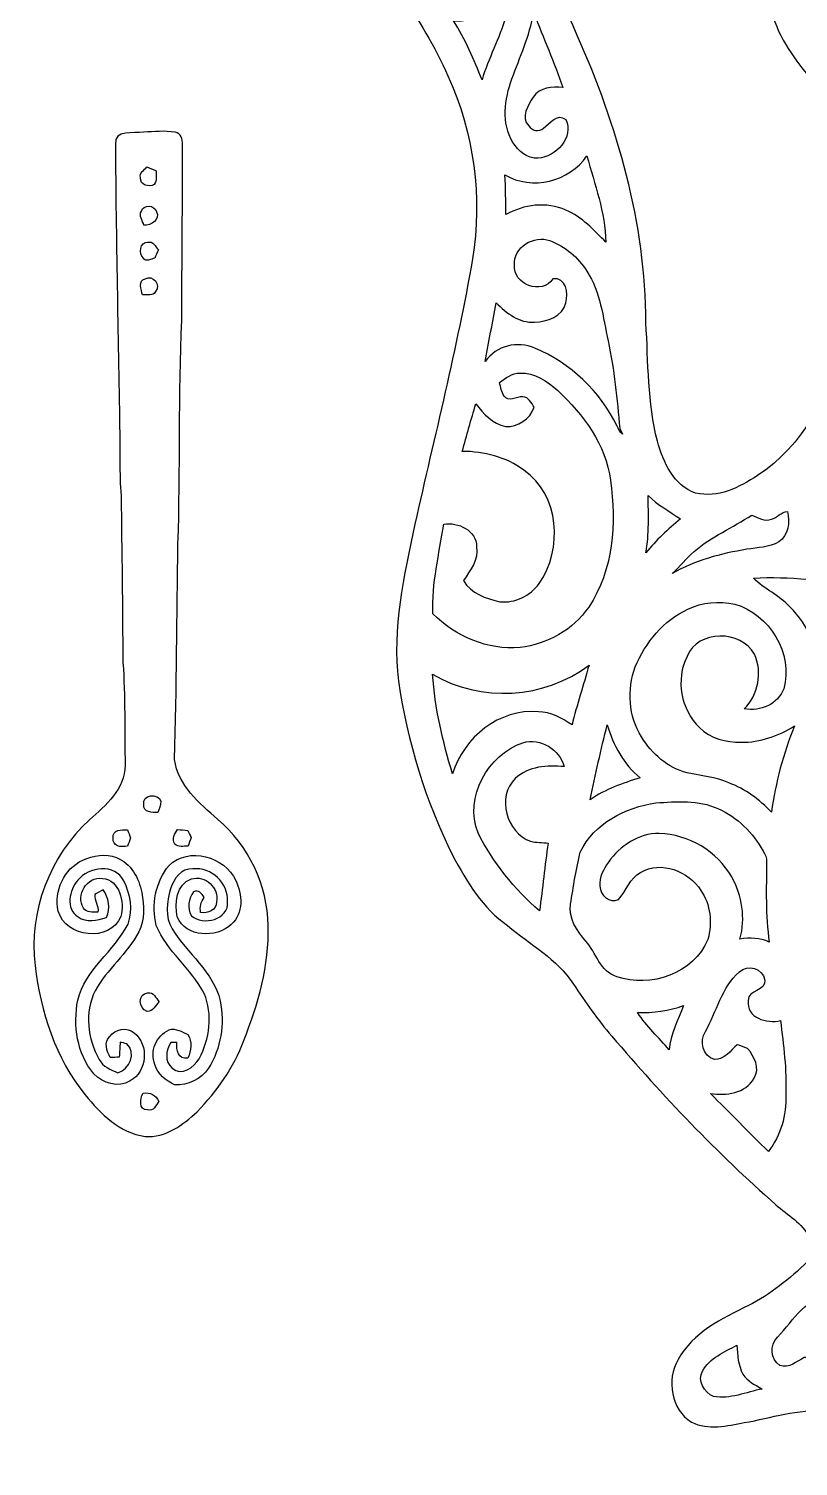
# Model space of a CAD drawing. Header units: centimetres. Extents: x -12.4 to 12.2, y -13.7 to 13.3.
# Drawn here: x -11.26 to -2.3, y -13.73 to 3.01 of the extents above; entities that cross this region are included whole.
import ezdxf

# ---------------------------------------------------------------- set-up
doc = ezdxf.new("R2010")
doc.units = ezdxf.units.CM
doc.header["$MEASUREMENT"] = 0
doc.layers.add('Camada 1', color=7, linetype='Continuous')

msp = doc.modelspace()

# ---------------------------------------------------------------- linework, layer by layer
at = {"layer": 'Camada 1', "color": 156}
for points, knots in [([(2.57147, 7.89712), (2.79865, 7.91475), (2.94788, 8.12606), (3.16873, 8.16099), (3.16873, 8.16099), (3.36804, 8.17262), (3.5677, 8.04739), (3.64215, 7.86077), (3.64215, 7.86077), (3.7635, 7.5595), (3.6993, 7.20884), (3.54584, 6.93156), (3.54584, 6.93156), (3.32641, 6.64863), (3.03254, 6.4225), (2.8551, 6.10641), (2.8551, 6.10641), (3.62627, 5.90568), (4.29372, 5.42344), (4.82819, 4.84416), (4.82819, 4.84416), (5.04479, 4.60357), (5.25575, 4.35417), (5.41874, 4.07335), (5.41874, 4.07335), (5.58277, 4.05077), (5.75351, 4.07935), (5.91333, 4.02819), (5.91333, 4.02819), (6.01246, 3.99749), (6.07595, 3.91071), (6.1564, 3.85075), (6.1564, 3.85075), (6.24106, 3.80278), (6.35007, 3.79606), (6.41816, 3.71951), (6.41816, 3.71951), (6.50036, 3.64754), (6.49646, 3.53218), (6.50564, 3.43305), (6.50564, 3.43305), (6.62453, 3.35932), (6.6919, 3.22104), (6.68591, 3.08205), (6.68591, 3.08205), (6.67887, 2.82981), (6.57372, 2.59203), (6.44461, 2.37966), (6.44461, 2.37966), (6.15745, 1.91047), (5.9031, 1.40599), (5.80961, 0.85919), (5.80961, 0.85919), (5.74223, 0.29157), (5.84031, -0.29615), (6.0742, -0.8165), (6.0742, -0.8165), (6.17545, -0.24641), (6.34231, 0.32721), (6.6845, 0.8031), (6.6845, 0.8031), (7.15158, 1.47233), (7.88747, 2.00537), (8.72108, 2.05792), (8.72108, 2.05792), (9.02236, 2.08228), (9.33386, 2.06499), (9.62279, 2.17082), (9.62279, 2.17082), (9.73744, 2.20892), (9.85633, 2.27278), (9.98085, 2.24032), (9.98085, 2.24032), (10.04577, 2.21915), (10.06517, 2.1486), (10.09833, 2.09602), (10.09833, 2.09602), (10.09657, 2.05052), (10.09516, 2.00466), (10.09445, 1.95881), (10.09445, 1.95881), (10.64691, 1.88154), (11.1436, 1.56052), (11.49146, 1.13154), (11.49146, 1.13154), (11.90809, 0.61014), (12.17548, -0.05131), (12.14197, -0.72582), (12.14197, -0.72582), (12.1007, -1.26205), (11.85834, -1.76123), (11.55565, -2.19797), (11.55565, -2.19797), (11.21557, -2.68304), (10.64584, -2.94021), (10.29625, -3.41682), (10.29625, -3.41682), (10.12761, -3.64153), (10.00626, -3.90506), (9.96815, -4.18482), (9.96815, -4.18482), (9.93324, -4.45574), (9.88454, -4.72598), (9.88702, -5.00043), (9.88702, -5.00043), (9.87608, -5.38919), (9.96815, -5.77303), (10.09939, -6.13673), (10.09939, -6.13673), (10.17877, -6.36004), (10.27649, -6.58442), (10.43736, -6.76222), (10.43736, -6.76222), (10.51708, -6.85181), (10.64267, -6.88216), (10.75803, -6.85463), (10.75803, -6.85463), (10.87797, -6.80279), (10.91008, -6.6645), (10.93335, -6.54914), (10.93335, -6.54914), (10.95523, -6.41402), (10.98063, -6.27925), (11.03072, -6.15156), (11.03072, -6.15156), (11.11856, -6.11699), (11.22758, -6.10534), (11.30131, -6.1766), (11.30131, -6.1766), (11.44312, -6.30641), (11.40114, -6.51915), (11.35775, -6.68389), (11.35775, -6.68389), (11.25438, -7.09205), (11.02614, -7.51645), (10.61726, -7.68225), (10.61726, -7.68225), (10.44758, -7.76057), (10.25814, -7.74469), (10.07893, -7.71894), (10.07893, -7.71894), (10.02319, -8.04173), (9.88032, -8.34019), (9.72932, -8.62805), (9.72932, -8.62805), (9.39806, -9.23342), (8.98391, -9.79857), (8.47484, -10.26671), (8.47484, -10.26671), (8.15805, -10.54399), (7.79893, -10.80786), (7.37312, -10.87595), (7.37312, -10.87595), (7.19639, -10.90594), (7.00129, -10.98072), (6.91699, -11.15041), (6.91699, -11.15041), (6.87818, -11.21533), (6.91204, -11.29364), (6.97342, -11.32998), (6.97342, -11.32998), (7.35901, -11.61643), (7.74671, -11.90042), (8.14148, -12.17417), (8.14148, -12.17417), (8.25401, -12.25001), (8.34185, -12.37419), (8.34221, -12.51389), (8.34221, -12.51389), (8.33726, -12.64479), (8.2586, -12.76013), (8.1637, -12.84515), (8.1637, -12.84515), (7.97213, -13.0145), (7.72943, -13.12033), (7.47931, -13.16618), (7.47931, -13.16618), (7.25883, -13.21734), (7.03023, -13.19864), (6.80726, -13.23462), (6.80726, -13.23462), (6.47636, -13.26532), (6.19767, -13.46322), (5.88405, -13.55178), (5.88405, -13.55178), (5.57785, -13.64455), (5.2508, -13.64455), (4.93931, -13.58104), (4.93931, -13.58104), (4.58442, -13.51684), (4.23869, -13.39055), (3.87499, -13.38562), (3.87499, -13.38562), (3.59805, -13.39196), (3.32853, -13.46534), (3.06889, -13.55671), (3.06889, -13.55671), (2.57958, -13.7338), (2.03947, -13.69499), (1.54276, -13.57012), (1.54276, -13.57012), (1.25491, -13.50944), (0.99666, -13.34786), (0.70138, -13.31646), (0.70138, -13.31646), (0.28087, -13.25472), (-0.12374, -13.41489), (-0.53333, -13.47557), (-0.53333, -13.47557), (-1.04908, -13.4985), (-1.46642, -13.08998), (-1.97972, -13.08822), (-1.97972, -13.08822), (-2.30356, -13.06388), (-2.61401, -13.17147), (-2.92939, -13.2258), (-2.92939, -13.2258), (-3.12871, -13.26391), (-3.35131, -13.31753), (-3.54216, -13.22052), (-3.54216, -13.22052), (-3.78311, -13.07623), (-3.83709, -12.72521), (-3.70127, -12.49167), (-3.70127, -12.49167), (-3.52841, -12.17699), (-3.19008, -12.01366), (-2.8814, -11.86125), (-2.8814, -11.86125), (-2.62354, -11.73285), (-2.39775, -11.54906), (-2.19278, -11.34902), (-2.19278, -11.34902), (-2.10566, -11.28165), (-2.13599, -11.15747), (-2.17304, -11.07103), (-2.17304, -11.07103), (-2.24852, -10.89783), (-2.42844, -10.81174), (-2.55968, -10.68756), (-2.55968, -10.68756), (-3.24724, -10.08396), (-3.87941, -9.41933), (-4.47314, -8.72401), (-4.47314, -8.72401), (-4.63789, -8.53386), (-4.78006, -8.32607), (-4.91835, -8.11652), (-4.91835, -8.11652), (-5.11167, -7.82689), (-5.42352, -7.65367), (-5.6867, -7.43672), (-5.6867, -7.43672), (-5.97598, -7.23669), (-6.15943, -6.9266), (-6.32276, -6.62321), (-6.32276, -6.62321), (-6.64555, -5.9868), (-6.85193, -5.29359), (-6.95776, -4.58874), (-6.95776, -4.58874), (-7.03431, -3.97279), (-6.89497, -3.36072), (-6.76726, -2.76136), (-6.76726, -2.76136), (-6.53689, -1.73265), (-6.27584, -0.71031), (-6.09558, 0.32897), (-6.09558, 0.32897), (-5.97703, 1.04828), (-6.07899, 1.79969), (-6.38238, 2.46186), (-6.38238, 2.46186), (-6.684, 3.14873), (-7.15778, 3.7368), (-7.60475, 4.33229), (-7.60475, 4.33229), (-7.64673, 4.39156), (-7.70881, 4.46351), (-7.67143, 4.54042), (-7.67143, 4.54042), (-7.54584, 4.7267), (-7.3504, 4.86816), (-7.12814, 4.91191), (-7.12814, 4.91191), (-6.65719, 5.00432), (-6.14319, 4.91191), (-5.74562, 4.64202), (-5.74562, 4.64202), (-5.42035, 4.09204), (-5.13496, 3.51773), (-4.87531, 2.93353), (-4.87531, 2.93353), (-4.40753, 1.88014), (-4.07592, 0.74665), (-4.07556, -0.41432), (-4.07556, -0.41432), (-4.04628, -0.87505), (-4.05828, -1.34389), (-3.94115, -1.79405), (-3.94115, -1.79405), (-3.87308, -2.03604), (-3.75382, -2.30979), (-3.49701, -2.39764), (-3.49701, -2.39764), (-3.23878, -2.46043), (-2.98618, -2.33237), (-2.77557, -2.19479), (-2.77557, -2.19479), (-2.24323, -1.84307), (-1.92749, -1.24547), (-1.77368, -0.64046), (-1.77368, -0.64046), (-1.60718, 0.03157), (-1.60083, 0.74102), (-1.7377, 1.41905), (-1.7377, 1.41905), (-1.81003, 1.74644), (-1.91586, 2.07346), (-2.10424, 2.35391), (-2.10424, 2.35391), (-2.2884, 2.60333), (-2.50394, 2.84356), (-2.58966, 3.14873), (-2.58966, 3.14873), (-2.61965, 3.29301), (-2.63129, 3.4694), (-2.52158, 3.58475), (-2.52158, 3.58475), (-2.44362, 3.64367), (-2.34731, 3.67013), (-2.25875, 3.70893), (-2.25875, 3.70893), (-2.19702, 3.88532), (-2.05556, 4.03101), (-1.87211, 4.07794), (-1.87211, 4.07794), (-1.74123, 4.12732), (-1.58107, 4.01655), (-1.46995, 4.12944), (-1.46995, 4.12944), (-1.33729, 4.27725), (-1.2491, 4.47445), (-1.06637, 4.57076), (-1.06637, 4.57076), (-0.93125, 4.62121), (-0.82647, 4.50833), (-0.71394, 4.4561), (-0.71394, 4.4561), (-0.28461, 5.07137), (0.28687, 5.5963), (0.96844, 5.91908), (0.96844, 5.91908), (1.34344, 6.09723), (1.75762, 6.22036), (2.17671, 6.19178), (2.17671, 6.19178), (1.94211, 6.53362), (1.74385, 6.90757), (1.64296, 7.31185), (1.64296, 7.31185), (1.59356, 7.51328), (1.56464, 7.74013), (1.66306, 7.93168), (1.66306, 7.93168), (1.7047, 8.03258), (1.82817, 8.07702), (1.93047, 8.06503), (1.93047, 8.06503), (2.14743, 8.02199), (2.34287, 7.87841), (2.57147, 7.89712)], [0, 0, 0, 0, 0.0106383, 0.0106383, 0.0106383, 0.0106383, 0.0212766, 0.0212766, 0.0212766, 0.0212766, 0.03191489, 0.03191489, 0.03191489, 0.03191489, 0.04255319, 0.04255319, 0.04255319, 0.04255319, 0.05319149, 0.05319149, 0.05319149, 0.05319149, 0.06382979, 0.06382979, 0.06382979, 0.06382979, 0.07446809, 0.07446809, 0.07446809, 0.07446809, 0.08510638, 0.08510638, 0.08510638, 0.08510638, 0.09574468, 0.09574468, 0.09574468, 0.09574468, 0.10638298, 0.10638298, 0.10638298, 0.10638298, 0.11702128, 0.11702128, 0.11702128, 0.11702128, 0.12765957, 0.12765957, 0.12765957, 0.12765957, 0.13829787, 0.13829787, 0.13829787, 0.13829787, 0.14893617, 0.14893617, 0.14893617, 0.14893617, 0.15957447, 0.15957447, 0.15957447, 0.15957447, 0.17021277, 0.17021277, 0.17021277, 0.17021277, 0.18085106, 0.18085106, 0.18085106, 0.18085106, 0.19148936, 0.19148936, 0.19148936, 0.19148936, 0.20212766, 0.20212766, 0.20212766, 0.20212766, 0.21276596, 0.21276596, 0.21276596, 0.21276596, 0.22340426, 0.22340426, 0.22340426, 0.22340426, 0.23404255, 0.23404255, 0.23404255, 0.23404255, 0.24468085, 0.24468085, 0.24468085, 0.24468085, 0.25531915, 0.25531915, 0.25531915, 0.25531915, 0.26595745, 0.26595745, 0.26595745, 0.26595745, 0.27659574, 0.27659574, 0.27659574, 0.27659574, 0.28723404, 0.28723404, 0.28723404, 0.28723404, 0.29787234, 0.29787234, 0.29787234, 0.29787234, 0.30851064, 0.30851064, 0.30851064, 0.30851064, 0.31914894, 0.31914894, 0.31914894, 0.31914894, 0.32978723, 0.32978723, 0.32978723, 0.32978723, 0.34042553, 0.34042553, 0.34042553, 0.34042553, 0.35106383, 0.35106383, 0.35106383, 0.35106383, 0.36170213, 0.36170213, 0.36170213, 0.36170213, 0.37234043, 0.37234043, 0.37234043, 0.37234043, 0.38297872, 0.38297872, 0.38297872, 0.38297872, 0.39361702, 0.39361702, 0.39361702, 0.39361702, 0.40425532, 0.40425532, 0.40425532, 0.40425532, 0.41489362, 0.41489362, 0.41489362, 0.41489362, 0.42553191, 0.42553191, 0.42553191, 0.42553191, 0.43617021, 0.43617021, 0.43617021, 0.43617021, 0.44680851, 0.44680851, 0.44680851, 0.44680851, 0.45744681, 0.45744681, 0.45744681, 0.45744681, 0.46808511, 0.46808511, 0.46808511, 0.46808511, 0.4787234, 0.4787234, 0.4787234, 0.4787234, 0.4893617, 0.4893617, 0.4893617, 0.4893617, 0.5, 0.5, 0.5, 0.5, 0.5106383, 0.5106383, 0.5106383, 0.5106383, 0.5212766, 0.5212766, 0.5212766, 0.5212766, 0.53191489, 0.53191489, 0.53191489, 0.53191489, 0.54255319, 0.54255319, 0.54255319, 0.54255319, 0.55319149, 0.55319149, 0.55319149, 0.55319149, 0.56382979, 0.56382979, 0.56382979, 0.56382979, 0.57446809, 0.57446809, 0.57446809, 0.57446809, 0.58510638, 0.58510638, 0.58510638, 0.58510638, 0.59574468, 0.59574468, 0.59574468, 0.59574468, 0.60638298, 0.60638298, 0.60638298, 0.60638298, 0.61702128, 0.61702128, 0.61702128, 0.61702128, 0.62765957, 0.62765957, 0.62765957, 0.62765957, 0.63829787, 0.63829787, 0.63829787, 0.63829787, 0.64893617, 0.64893617, 0.64893617, 0.64893617, 0.65957447, 0.65957447, 0.65957447, 0.65957447, 0.67021277, 0.67021277, 0.67021277, 0.67021277, 0.68085106, 0.68085106, 0.68085106, 0.68085106, 0.69148936, 0.69148936, 0.69148936, 0.69148936, 0.70212766, 0.70212766, 0.70212766, 0.70212766, 0.71276596, 0.71276596, 0.71276596, 0.71276596, 0.72340426, 0.72340426, 0.72340426, 0.72340426, 0.73404255, 0.73404255, 0.73404255, 0.73404255, 0.74468085, 0.74468085, 0.74468085, 0.74468085, 0.75531915, 0.75531915, 0.75531915, 0.75531915, 0.76595745, 0.76595745, 0.76595745, 0.76595745, 0.77659574, 0.77659574, 0.77659574, 0.77659574, 0.78723404, 0.78723404, 0.78723404, 0.78723404, 0.79787234, 0.79787234, 0.79787234, 0.79787234, 0.80851064, 0.80851064, 0.80851064, 0.80851064, 0.81914894, 0.81914894, 0.81914894, 0.81914894, 0.82978723, 0.82978723, 0.82978723, 0.82978723, 0.84042553, 0.84042553, 0.84042553, 0.84042553, 0.85106383, 0.85106383, 0.85106383, 0.85106383, 0.86170213, 0.86170213, 0.86170213, 0.86170213, 0.87234043, 0.87234043, 0.87234043, 0.87234043, 0.88297872, 0.88297872, 0.88297872, 0.88297872, 0.89361702, 0.89361702, 0.89361702, 0.89361702, 0.90425532, 0.90425532, 0.90425532, 0.90425532, 0.91489362, 0.91489362, 0.91489362, 0.91489362, 0.92553191, 0.92553191, 0.92553191, 0.92553191, 0.93617021, 0.93617021, 0.93617021, 0.93617021, 0.94680851, 0.94680851, 0.94680851, 0.94680851, 0.95744681, 0.95744681, 0.95744681, 0.95744681, 0.96808511, 0.96808511, 0.96808511, 0.96808511, 0.9787234, 0.9787234, 0.9787234, 0.9787234, 1, 1, 1, 1]), ([(-6.01903, 3.5904), (-6.01903, 3.5904), (-6.01903, 3.5904), (-6.01903, 3.5904), (-6.01903, 3.5904), (-6.1386, 3.48421), (-5.98833, 3.34485), (-6.01691, 3.21751), (-6.01691, 3.21751), (-6.03277, 3.19775), (-6.06417, 3.15825), (-6.08005, 3.13849), (-6.08005, 3.13849), (-6.15483, 3.1085), (-6.23491, 3.10003), (-6.31499, 3.10144), (-6.31499, 3.10144), (-6.17671, 2.88731), (-6.07935, 2.6506), (-5.98444, 2.4153), (-5.98444, 2.4153), (-5.90859, 2.66612), (-5.78266, 2.89859), (-5.7061, 3.14873), (-5.7061, 3.14873), (-5.68457, 3.28243), (-5.65953, 3.45388), (-5.77418, 3.55301), (-5.77418, 3.55301), (-5.8384, 3.60697), (-5.95093, 3.67224), (-6.01903, 3.5904)], [0, 0, 0, 0, 0.11111111, 0.11111111, 0.11111111, 0.11111111, 0.22222222, 0.22222222, 0.22222222, 0.22222222, 0.33333333, 0.33333333, 0.33333333, 0.33333333, 0.44444444, 0.44444444, 0.44444444, 0.44444444, 0.55555556, 0.55555556, 0.55555556, 0.55555556, 0.66666667, 0.66666667, 0.66666667, 0.66666667, 0.77777778, 0.77777778, 0.77777778, 0.77777778, 1, 1, 1, 1]), ([(-5.37979, 3.19282), (-5.37979, 3.19282), (-5.37979, 3.19282), (-5.37979, 3.19282), (-5.37979, 3.19282), (-5.43375, 2.92717), (-5.54312, 2.67882), (-5.63626, 2.42587), (-5.63626, 2.42587), (-5.71951, 2.19199), (-5.76219, 1.9094), (-5.62532, 1.68716), (-5.62532, 1.68716), (-5.5611, 1.58769), (-5.45916, 1.48997), (-5.33111, 1.50442), (-5.33111, 1.50442), (-5.12402, 1.51501), (-4.90917, 1.74466), (-5.0083, 1.95421), (-5.0083, 1.95421), (-5.11272, 2.03288), (-5.19246, 1.90589), (-5.26866, 1.85156), (-5.26866, 1.85156), (-5.32088, 1.80428), (-5.40376, 1.82121), (-5.44082, 1.87802), (-5.44082, 1.87802), (-5.53712, 1.9782), (-5.44645, 2.12073), (-5.38683, 2.21492), (-5.38683, 2.21492), (-5.3117, 2.33028), (-5.16741, 2.34121), (-5.04324, 2.32674), (-5.04324, 2.32674), (-5.14025, 2.62132), (-5.27077, 2.90283), (-5.37979, 3.19282)], [0, 0, 0, 0, 0.09090909, 0.09090909, 0.09090909, 0.09090909, 0.18181818, 0.18181818, 0.18181818, 0.18181818, 0.27272727, 0.27272727, 0.27272727, 0.27272727, 0.36363636, 0.36363636, 0.36363636, 0.36363636, 0.45454545, 0.45454545, 0.45454545, 0.45454545, 0.54545455, 0.54545455, 0.54545455, 0.54545455, 0.63636364, 0.63636364, 0.63636364, 0.63636364, 0.72727273, 0.72727273, 0.72727273, 0.72727273, 0.81818182, 0.81818182, 0.81818182, 0.81818182, 1, 1, 1, 1]), ([(-9.92928, 1.80777), (-9.80616, 1.8106), (-9.68092, 1.82612), (-9.55921, 1.80424), (-9.55921, 1.80424), (-9.49148, 1.79542), (-9.46996, 1.72063), (-9.47384, 1.66172), (-9.47384, 1.66172), (-9.47102, 0.9798), (-9.4809, 0.29787), (-9.48302, -0.38402), (-9.48302, -0.38402), (-9.52006, -1.25292), (-9.49854, -2.12322), (-9.52676, -2.99247), (-9.52676, -2.99247), (-9.5391, -3.8282), (-9.54299, -4.66498), (-9.56556, -5.50037), (-9.56556, -5.50037), (-9.52817, -5.80269), (-9.27664, -6.00943), (-9.0625, -6.19886), (-9.0625, -6.19886), (-8.70196, -6.50366), (-8.48077, -6.96474), (-8.4776, -7.43782), (-8.4776, -7.43782), (-8.45784, -7.89889), (-8.59507, -8.34939), (-8.75982, -8.7752), (-8.75982, -8.7752), (-8.87412, -9.08881), (-9.07273, -9.36504), (-9.30275, -9.60458), (-9.30275, -9.60458), (-9.46784, -9.75699), (-9.67175, -9.90973), (-9.90881, -9.89245), (-9.90881, -9.89245), (-10.20268, -9.8494), (-10.42916, -9.62962), (-10.60767, -9.40808), (-10.60767, -9.40808), (-10.9548, -8.98193), (-11.12625, -8.4397), (-11.19187, -7.90101), (-11.19187, -7.90101), (-11.2649, -7.27519), (-11.0236, -6.62572), (-10.55616, -6.20239), (-10.55616, -6.20239), (-10.36567, -6.03694), (-10.14553, -5.84116), (-10.142, -5.56809), (-10.142, -5.56809), (-10.14941, -5.16876), (-10.14059, -4.76906), (-10.1674, -4.37041), (-10.1674, -4.37041), (-10.1741, -3.72378), (-10.1794, -3.07714), (-10.18893, -2.43049), (-10.18893, -2.43049), (-10.2115, -2.16626), (-10.19951, -1.90096), (-10.20621, -1.63604), (-10.20621, -1.63604), (-10.22244, -0.53607), (-10.2489, 0.56387), (-10.25525, 1.66384), (-10.25525, 1.66384), (-10.26936, 1.84305), (-10.04146, 1.78556), (-9.92928, 1.80777)], [0, 0, 0, 0, 0.05, 0.05, 0.05, 0.05, 0.1, 0.1, 0.1, 0.1, 0.15, 0.15, 0.15, 0.15, 0.2, 0.2, 0.2, 0.2, 0.25, 0.25, 0.25, 0.25, 0.3, 0.3, 0.3, 0.3, 0.35, 0.35, 0.35, 0.35, 0.4, 0.4, 0.4, 0.4, 0.45, 0.45, 0.45, 0.45, 0.5, 0.5, 0.5, 0.5, 0.55, 0.55, 0.55, 0.55, 0.6, 0.6, 0.6, 0.6, 0.65, 0.65, 0.65, 0.65, 0.7, 0.7, 0.7, 0.7, 0.75, 0.75, 0.75, 0.75, 0.8, 0.8, 0.8, 0.8, 0.85, 0.85, 0.85, 0.85, 0.9, 0.9, 0.9, 0.9, 1, 1, 1, 1]), ([(-5.71739, 1.31005), (-5.71739, 1.31005), (-5.71739, 1.31005), (-5.71739, 1.31005), (-5.71739, 1.31005), (-5.70857, 1.15587), (-5.70823, 1.001), (-5.70857, 0.84615), (-5.70857, 0.84615), (-5.4969, 0.96292), (-5.23373, 1.0003), (-5.00937, 0.89765), (-5.00937, 0.89765), (-4.81817, 0.82215), (-4.68305, 0.66411), (-4.54053, 0.5237), (-4.54053, 0.5237), (-4.55252, 0.87012), (-4.66894, 1.20034), (-4.76313, 1.53053), (-4.76313, 1.53053), (-4.96703, 1.23101), (-5.40342, 1.11884), (-5.71739, 1.31005)], [0, 0, 0, 0, 0.14285714, 0.14285714, 0.14285714, 0.14285714, 0.28571429, 0.28571429, 0.28571429, 0.28571429, 0.42857143, 0.42857143, 0.42857143, 0.42857143, 0.57142857, 0.57142857, 0.57142857, 0.57142857, 0.71428571, 0.71428571, 0.71428571, 0.71428571, 1, 1, 1, 1]), ([(-9.96314, 1.27508), (-9.96314, 1.27508), (-9.96314, 1.27508), (-9.96314, 1.27508), (-9.96314, 1.27508), (-9.96915, 1.18759), (-9.86683, 1.16113), (-9.80228, 1.19711), (-9.80228, 1.19711), (-9.77088, 1.24509), (-9.78182, 1.30329), (-9.77935, 1.35692), (-9.77935, 1.35692), (-9.80686, 1.36822), (-9.86119, 1.39044), (-9.88836, 1.40172), (-9.88836, 1.40172), (-9.92046, 1.36574), (-9.97761, 1.33257), (-9.96314, 1.27508)], [0, 0, 0, 0, 0.16666667, 0.16666667, 0.16666667, 0.16666667, 0.33333333, 0.33333333, 0.33333333, 0.33333333, 0.5, 0.5, 0.5, 0.5, 0.66666667, 0.66666667, 0.66666667, 0.66666667, 1, 1, 1, 1]), ([(-9.95257, 0.88561), (-9.95257, 0.88561), (-9.95257, 0.88561), (-9.95257, 0.88561), (-9.95257, 0.88561), (-9.98714, 0.83199), (-9.93598, 0.77483), (-9.92293, 0.72228), (-9.92293, 0.72228), (-9.84355, 0.71663), (-9.72431, 0.79001), (-9.77829, 0.87925), (-9.77829, 0.87925), (-9.79663, 0.9604), (-9.92998, 0.96674), (-9.95257, 0.88561)], [0, 0, 0, 0, 0.2, 0.2, 0.2, 0.2, 0.4, 0.4, 0.4, 0.4, 0.6, 0.6, 0.6, 0.6, 1, 1, 1, 1]), ([(-9.92998, 0.34021), (-9.92998, 0.34021), (-9.92998, 0.34021), (-9.92998, 0.34021), (-9.92998, 0.34021), (-9.89788, 0.2873), (-9.84144, 0.32998), (-9.79699, 0.3381), (-9.79699, 0.3381), (-9.78288, 0.37055), (-9.76876, 0.40266), (-9.7543, 0.43441), (-9.7543, 0.43441), (-9.78887, 0.47463), (-9.81498, 0.54201), (-9.88025, 0.52296), (-9.88025, 0.52296), (-9.96667, 0.52966), (-9.99207, 0.38926), (-9.92998, 0.34021)], [0, 0, 0, 0, 0.16666667, 0.16666667, 0.16666667, 0.16666667, 0.33333333, 0.33333333, 0.33333333, 0.33333333, 0.5, 0.5, 0.5, 0.5, 0.66666667, 0.66666667, 0.66666667, 0.66666667, 1, 1, 1, 1]), ([(-5.60732, 0.25805), (-5.60732, 0.25805), (-5.60732, 0.25805), (-5.60732, 0.25805), (-5.60732, 0.25805), (-5.62532, 0.03334), (-5.28701, -0.09859), (-5.15753, 0.09861), (-5.15753, 0.09861), (-5.00689, 0.1166), (-4.9748, -0.07036), (-5.0076, -0.18079), (-5.0076, -0.18079), (-5.04606, -0.33989), (-5.22667, -0.39951), (-5.37202, -0.40832), (-5.37202, -0.40832), (-5.55053, -0.41785), (-5.70116, -0.30215), (-5.8204, -0.18184), (-5.8204, -0.18184), (-5.85886, -0.4101), (-5.91, -0.63587), (-5.94599, -0.86482), (-5.94599, -0.86482), (-5.82005, -0.67997), (-5.57204, -0.62211), (-5.37026, -0.71031), (-5.37026, -0.71031), (-4.95363, -0.87965), (-4.60791, -1.21408), (-4.41177, -1.618), (-4.41177, -1.618), (-4.39447, -1.65082), (-4.38037, -1.69033), (-4.3465, -1.71114), (-4.3465, -1.71114), (-4.3465, -1.71114), (-4.38, -1.64623), (-4.38, -1.64623), (-4.38, -1.64623), (-4.40965, -1.30403), (-4.44422, -0.96149), (-4.51548, -0.62493), (-4.51548, -0.62493), (-4.57439, -0.34907), (-4.60579, -0.0552), (-4.76348, 0.18645), (-4.76348, 0.18645), (-4.86156, 0.34873), (-5.01712, 0.47396), (-5.19317, 0.54239), (-5.19317, 0.54239), (-5.37837, 0.61472), (-5.61933, 0.46267), (-5.60732, 0.25805)], [0, 0, 0, 0, 0.06666667, 0.06666667, 0.06666667, 0.06666667, 0.13333333, 0.13333333, 0.13333333, 0.13333333, 0.2, 0.2, 0.2, 0.2, 0.26666667, 0.26666667, 0.26666667, 0.26666667, 0.33333333, 0.33333333, 0.33333333, 0.33333333, 0.4, 0.4, 0.4, 0.4, 0.46666667, 0.46666667, 0.46666667, 0.46666667, 0.53333333, 0.53333333, 0.53333333, 0.53333333, 0.6, 0.6, 0.6, 0.6, 0.66666667, 0.66666667, 0.66666667, 0.66666667, 0.73333333, 0.73333333, 0.73333333, 0.73333333, 0.8, 0.8, 0.8, 0.8, 0.86666667, 0.86666667, 0.86666667, 0.86666667, 1, 1, 1, 1]), ([(-9.93986, -0.08946), (-9.93986, -0.08946), (-9.93986, -0.08946), (-9.93986, -0.08946), (-9.93986, -0.08946), (-9.89012, -0.07994), (-9.81075, -0.11132), (-9.78711, -0.04854), (-9.78711, -0.04854), (-9.72114, 0.02766), (-9.81922, 0.15006), (-9.90952, 0.09927), (-9.90952, 0.09927), (-9.9956, 0.07705), (-9.95291, -0.02878), (-9.93986, -0.08946)], [0, 0, 0, 0, 0.2, 0.2, 0.2, 0.2, 0.4, 0.4, 0.4, 0.4, 0.6, 0.6, 0.6, 0.6, 1, 1, 1, 1]), ([(-5.78054, -1.11035), (-5.78054, -1.11035), (-5.78054, -1.11035), (-5.78054, -1.11035), (-5.78054, -1.11035), (-5.76607, -1.16327), (-5.76078, -1.22183), (-5.72728, -1.26771), (-5.72728, -1.26771), (-5.67788, -1.34531), (-5.58334, -1.26875), (-5.51031, -1.27862), (-5.51031, -1.27862), (-5.43834, -1.2744), (-5.41188, -1.35201), (-5.37555, -1.39893), (-5.37555, -1.39893), (-5.42564, -1.53792), (-5.56746, -1.62648), (-5.7121, -1.62436), (-5.7121, -1.62436), (-5.86062, -1.59049), (-5.96821, -1.47477), (-6.05606, -1.358), (-6.05606, -1.358), (-6.11285, -1.54145), (-6.16082, -1.72736), (-6.21445, -1.91221), (-6.21445, -1.91221), (-5.96187, -1.91292), (-5.70362, -1.97819), (-5.49868, -2.12989), (-5.49868, -2.12989), (-5.07992, -2.42128), (-5.03829, -3.0517), (-5.31876, -3.45174), (-5.31876, -3.45174), (-5.41789, -3.59673), (-5.60169, -3.6807), (-5.7756, -3.66377), (-5.7756, -3.66377), (-5.93541, -3.62742), (-6.11427, -3.56781), (-6.20034, -3.41682), (-6.20034, -3.41682), (-6.12274, -3.29757), (-6.02149, -3.1748), (-6.04688, -3.02207), (-6.04688, -3.02207), (-6.05218, -2.83333), (-6.26173, -2.73137), (-6.43001, -2.76029), (-6.43001, -2.76029), (-6.48434, -3.10602), (-6.56864, -3.45069), (-6.55806, -3.80311), (-6.55806, -3.80311), (-6.29348, -4.06876), (-5.91919, -4.22997), (-5.54136, -4.19576), (-5.54136, -4.19576), (-5.22316, -4.15871), (-4.92223, -3.99291), (-4.74196, -3.7255), (-4.74196, -3.7255), (-4.45304, -3.29581), (-4.41564, -2.7483), (-4.48866, -2.24913), (-4.48866, -2.24913), (-4.53982, -1.83425), (-4.80475, -1.48325), (-5.10109, -1.20455), (-5.10109, -1.20455), (-5.22421, -1.09802), (-5.37168, -0.99289), (-5.54241, -0.99959), (-5.54241, -0.99959), (-5.63484, -0.99888), (-5.70857, -1.06026), (-5.78054, -1.11035)], [0, 0, 0, 0, 0.04761905, 0.04761905, 0.04761905, 0.04761905, 0.0952381, 0.0952381, 0.0952381, 0.0952381, 0.14285714, 0.14285714, 0.14285714, 0.14285714, 0.19047619, 0.19047619, 0.19047619, 0.19047619, 0.23809524, 0.23809524, 0.23809524, 0.23809524, 0.28571429, 0.28571429, 0.28571429, 0.28571429, 0.33333333, 0.33333333, 0.33333333, 0.33333333, 0.38095238, 0.38095238, 0.38095238, 0.38095238, 0.42857143, 0.42857143, 0.42857143, 0.42857143, 0.47619048, 0.47619048, 0.47619048, 0.47619048, 0.52380952, 0.52380952, 0.52380952, 0.52380952, 0.57142857, 0.57142857, 0.57142857, 0.57142857, 0.61904762, 0.61904762, 0.61904762, 0.61904762, 0.66666667, 0.66666667, 0.66666667, 0.66666667, 0.71428571, 0.71428571, 0.71428571, 0.71428571, 0.76190476, 0.76190476, 0.76190476, 0.76190476, 0.80952381, 0.80952381, 0.80952381, 0.80952381, 0.85714286, 0.85714286, 0.85714286, 0.85714286, 0.9047619, 0.9047619, 0.9047619, 0.9047619, 1, 1, 1, 1]), ([(-4.0491, -2.42481), (-4.0491, -2.42481), (-4.0491, -2.42481), (-4.0491, -2.42481), (-4.0491, -2.42481), (-4.04593, -2.64846), (-4.03711, -2.87353), (-4.07522, -3.09472), (-4.07522, -3.09472), (-3.95844, -2.9462), (-3.81626, -2.82132), (-3.67305, -2.69926), (-3.67305, -2.69926), (-3.79828, -2.60826), (-3.94151, -2.5398), (-4.0491, -2.42481)], [0, 0, 0, 0, 0.2, 0.2, 0.2, 0.2, 0.4, 0.4, 0.4, 0.4, 0.6, 0.6, 0.6, 0.6, 1, 1, 1, 1]), ([(-2.61153, -2.70279), (-2.61153, -2.70279), (-2.61153, -2.70279), (-2.61153, -2.70279), (-2.61153, -2.70279), (-2.69091, -2.7342), (-2.76923, -2.68198), (-2.84084, -2.65375), (-2.84084, -2.65375), (-3.06132, -2.80122), (-3.31321, -2.90177), (-3.51289, -3.08027), (-3.51289, -3.08027), (-3.60531, -3.15753), (-3.68151, -3.25137), (-3.76829, -3.33497), (-3.76829, -3.33497), (-3.50124, -3.18257), (-3.19997, -3.10108), (-2.89799, -3.05311), (-2.89799, -3.05311), (-2.77381, -3.03228), (-2.63906, -3.03194), (-2.52721, -2.96703), (-2.52721, -2.96703), (-2.41292, -2.89083), (-2.39775, -2.73666), (-2.42703, -2.61319), (-2.42703, -2.61319), (-2.49936, -2.61601), (-2.5438, -2.68552), (-2.61153, -2.70279)], [0, 0, 0, 0, 0.11111111, 0.11111111, 0.11111111, 0.11111111, 0.22222222, 0.22222222, 0.22222222, 0.22222222, 0.33333333, 0.33333333, 0.33333333, 0.33333333, 0.44444444, 0.44444444, 0.44444444, 0.44444444, 0.55555556, 0.55555556, 0.55555556, 0.55555556, 0.66666667, 0.66666667, 0.66666667, 0.66666667, 0.77777778, 0.77777778, 0.77777778, 0.77777778, 1, 1, 1, 1]), ([(-2.19243, -3.40024), (-2.19243, -3.40024), (-2.19243, -3.40024), (-2.19243, -3.40024), (-2.19243, -3.40024), (-2.40234, -3.38577), (-2.61295, -3.37414), (-2.8232, -3.39), (-2.8232, -3.39), (-2.69303, -3.5163), (-2.52051, -3.58932), (-2.3974, -3.72444), (-2.3974, -3.72444), (-2.1748, -3.93152), (-2.07284, -4.23915), (-2.06614, -4.53794), (-2.06614, -4.53794), (-1.82273, -4.02218), (-1.46289, -3.57134), (-1.21524, -3.05734), (-1.21524, -3.05734), (-1.50381, -3.25137), (-1.83542, -3.41717), (-2.19243, -3.40024)], [0, 0, 0, 0, 0.14285714, 0.14285714, 0.14285714, 0.14285714, 0.28571429, 0.28571429, 0.28571429, 0.28571429, 0.42857143, 0.42857143, 0.42857143, 0.42857143, 0.57142857, 0.57142857, 0.57142857, 0.57142857, 0.71428571, 0.71428571, 0.71428571, 0.71428571, 1, 1, 1, 1]), ([(-3.58591, -3.75019), (-3.58591, -3.75019), (-3.58591, -3.75019), (-3.58591, -3.75019), (-3.58591, -3.75019), (-3.86989, -3.88107), (-4.08014, -4.13966), (-4.20081, -4.42329), (-4.20081, -4.42329), (-4.29499, -4.68717), (-4.27948, -4.99938), (-4.12494, -5.23821), (-4.12494, -5.23821), (-4.00607, -5.43436), (-3.82016, -5.5991), (-3.59544, -5.65837), (-3.59544, -5.65837), (-3.4314, -5.68976), (-3.26383, -5.70847), (-3.10825, -5.77303), (-3.10825, -5.77303), (-2.91775, -5.84393), (-2.75264, -5.96811), (-2.61365, -6.11451), (-2.61365, -6.11451), (-2.56427, -5.77055), (-2.47466, -5.43153), (-2.34378, -5.10945), (-2.34378, -5.10945), (-2.52828, -5.22939), (-2.7456, -5.30277), (-2.96679, -5.30029), (-2.96679, -5.30029), (-3.13999, -5.30419), (-3.3252, -5.2569), (-3.44904, -5.12955), (-3.44904, -5.12955), (-3.66845, -4.92283), (-3.73196, -4.56828), (-3.59473, -4.29982), (-3.59473, -4.29982), (-3.4695, -3.9869), (-2.96538, -3.99184), (-2.81121, -4.27443), (-2.81121, -4.27443), (-2.71383, -4.48398), (-2.76429, -4.7482), (-2.92869, -4.91048), (-2.92869, -4.91048), (-2.74241, -4.9461), (-2.53956, -4.85968), (-2.46796, -4.67694), (-2.46796, -4.67694), (-2.35401, -4.267), (-2.63835, -3.80771), (-3.04086, -3.69128), (-3.04086, -3.69128), (-3.22219, -3.65105), (-3.41798, -3.66976), (-3.58591, -3.75019)], [0, 0, 0, 0, 0.0625, 0.0625, 0.0625, 0.0625, 0.125, 0.125, 0.125, 0.125, 0.1875, 0.1875, 0.1875, 0.1875, 0.25, 0.25, 0.25, 0.25, 0.3125, 0.3125, 0.3125, 0.3125, 0.375, 0.375, 0.375, 0.375, 0.4375, 0.4375, 0.4375, 0.4375, 0.5, 0.5, 0.5, 0.5, 0.5625, 0.5625, 0.5625, 0.5625, 0.625, 0.625, 0.625, 0.625, 0.6875, 0.6875, 0.6875, 0.6875, 0.75, 0.75, 0.75, 0.75, 0.8125, 0.8125, 0.8125, 0.8125, 0.875, 0.875, 0.875, 0.875, 1, 1, 1, 1]), ([(-6.55947, -4.50761), (-6.55947, -4.50761), (-6.55947, -4.50761), (-6.55947, -4.50761), (-6.55947, -4.50761), (-6.53336, -4.90271), (-6.44341, -5.29147), (-6.327, -5.6693), (-6.327, -5.6693), (-6.20317, -5.24421), (-5.77983, -4.90624), (-5.32792, -4.94505), (-5.32792, -4.94505), (-5.18328, -4.94893), (-5.05205, -5.01702), (-4.93563, -5.09851), (-4.93563, -5.09851), (-4.87884, -4.86426), (-4.80228, -4.63532), (-4.73773, -4.40353), (-4.73773, -4.40353), (-5.25454, -4.79266), (-6.00243, -4.84275), (-6.55947, -4.50761)], [0, 0, 0, 0, 0.14285714, 0.14285714, 0.14285714, 0.14285714, 0.28571429, 0.28571429, 0.28571429, 0.28571429, 0.42857143, 0.42857143, 0.42857143, 0.42857143, 0.57142857, 0.57142857, 0.57142857, 0.57142857, 0.71428571, 0.71428571, 0.71428571, 0.71428571, 1, 1, 1, 1]), ([(-4.72291, -5.96952), (-4.72291, -5.96952), (-4.72291, -5.96952), (-4.72291, -5.96952), (-4.72291, -5.96952), (-4.54794, -5.8471), (-4.34509, -5.77796), (-4.14329, -5.71446), (-4.14329, -5.71446), (-4.33591, -5.56065), (-4.4548, -5.33169), (-4.52465, -5.09922), (-4.52465, -5.09922), (-4.60085, -5.38673), (-4.66293, -5.67812), (-4.72291, -5.96952)], [0, 0, 0, 0, 0.2, 0.2, 0.2, 0.2, 0.4, 0.4, 0.4, 0.4, 0.6, 0.6, 0.6, 0.6, 1, 1, 1, 1]), ([(-6.03065, -6.35582), (-6.03065, -6.35582), (-6.03065, -6.35582), (-6.03065, -6.35582), (-6.03065, -6.35582), (-5.85462, -6.70153), (-5.60839, -7.00985), (-5.31664, -7.26493), (-5.31664, -7.26493), (-5.27254, -7.00281), (-5.25807, -6.73681), (-5.21222, -6.47469), (-5.21222, -6.47469), (-5.28136, -6.4694), (-5.35121, -6.46976), (-5.41859, -6.45354), (-5.41859, -6.45354), (-5.69941, -6.35616), (-5.81828, -5.93388), (-5.59709, -5.72221), (-5.59709, -5.72221), (-5.44223, -5.58076), (-5.22528, -5.56382), (-5.02594, -5.58463), (-5.02594, -5.58463), (-5.08416, -5.38285), (-5.30041, -5.24562), (-5.50713, -5.3063), (-5.50713, -5.3063), (-5.91566, -5.44352), (-6.19646, -5.9434), (-6.03065, -6.35582)], [0, 0, 0, 0, 0.11111111, 0.11111111, 0.11111111, 0.11111111, 0.22222222, 0.22222222, 0.22222222, 0.22222222, 0.33333333, 0.33333333, 0.33333333, 0.33333333, 0.44444444, 0.44444444, 0.44444444, 0.44444444, 0.55555556, 0.55555556, 0.55555556, 0.55555556, 0.66666667, 0.66666667, 0.66666667, 0.66666667, 0.77777778, 0.77777778, 0.77777778, 0.77777778, 1, 1, 1, 1]), ([(-9.92611, -6.02495), (-9.92611, -6.02495), (-9.92611, -6.02495), (-9.92611, -6.02495), (-9.92611, -6.02495), (-9.9321, -6.1209), (-9.82803, -6.12196), (-9.75959, -6.11843), (-9.75959, -6.11843), (-9.74442, -6.07645), (-9.73278, -6.03411), (-9.72537, -5.99072), (-9.72537, -5.99072), (-9.75147, -5.88559), (-9.95115, -5.90994), (-9.92611, -6.02495)], [0, 0, 0, 0, 0.2, 0.2, 0.2, 0.2, 0.4, 0.4, 0.4, 0.4, 0.6, 0.6, 0.6, 0.6, 1, 1, 1, 1]), ([(-4.84003, -6.58018), (-4.84003, -6.58018), (-4.84003, -6.58018), (-4.84003, -6.58018), (-4.84003, -6.58018), (-4.88907, -6.77915), (-4.92011, -6.98271), (-4.95256, -7.18519), (-4.95256, -7.18519), (-4.97972, -7.35312), (-4.87884, -7.49704), (-4.77512, -7.61664), (-4.77512, -7.61664), (-4.65482, -7.75458), (-4.60826, -7.97365), (-4.41389, -8.03186), (-4.41389, -8.03186), (-4.02335, -8.17014), (-3.5157, -7.99058), (-3.35236, -7.59617), (-3.35236, -7.59617), (-3.30368, -7.40568), (-3.3185, -7.18943), (-3.43457, -7.02539), (-3.43457, -7.02539), (-3.57709, -6.80349), (-3.89776, -6.67402), (-4.1373, -6.81618), (-4.1373, -6.81618), (-4.26325, -6.88357), (-4.3024, -7.03173), (-4.39518, -7.13052), (-4.39518, -7.13052), (-4.49714, -7.18589), (-4.61213, -7.08077), (-4.61038, -6.97635), (-4.61038, -6.97635), (-4.62519, -6.87298), (-4.56628, -6.78091), (-4.51195, -6.69907), (-4.51195, -6.69907), (-4.37966, -6.50539), (-4.15881, -6.36322), (-3.92, -6.36145), (-3.92, -6.36145), (-3.57638, -6.37416), (-3.24619, -6.57065), (-3.07472, -6.86945), (-3.07472, -6.86945), (-2.95408, -7.08712), (-2.91176, -7.35205), (-2.97983, -7.59371), (-2.97983, -7.59371), (-2.86483, -7.57254), (-2.7463, -7.5796), (-2.63835, -7.62721), (-2.63835, -7.62721), (-2.6835, -7.31748), (-2.67151, -7.00315), (-2.6701, -6.6913), (-2.6701, -6.6913), (-2.66693, -6.6465), (-2.68703, -6.60557), (-2.70784, -6.56783), (-2.70784, -6.56783), (-2.83097, -6.35652), (-3.00806, -6.16883), (-3.23666, -6.07359), (-3.23666, -6.07359), (-3.46243, -5.96986), (-3.7182, -5.98857), (-3.95879, -6.00762), (-3.95879, -6.00762), (-4.31334, -6.05806), (-4.67881, -6.2468), (-4.84003, -6.58018)], [0, 0, 0, 0, 0.05, 0.05, 0.05, 0.05, 0.1, 0.1, 0.1, 0.1, 0.15, 0.15, 0.15, 0.15, 0.2, 0.2, 0.2, 0.2, 0.25, 0.25, 0.25, 0.25, 0.3, 0.3, 0.3, 0.3, 0.35, 0.35, 0.35, 0.35, 0.4, 0.4, 0.4, 0.4, 0.45, 0.45, 0.45, 0.45, 0.5, 0.5, 0.5, 0.5, 0.55, 0.55, 0.55, 0.55, 0.6, 0.6, 0.6, 0.6, 0.65, 0.65, 0.65, 0.65, 0.7, 0.7, 0.7, 0.7, 0.75, 0.75, 0.75, 0.75, 0.8, 0.8, 0.8, 0.8, 0.85, 0.85, 0.85, 0.85, 0.9, 0.9, 0.9, 0.9, 1, 1, 1, 1]), ([(-10.28135, -6.41476), (-10.28135, -6.41476), (-10.28135, -6.41476), (-10.28135, -6.41476), (-10.28135, -6.41476), (-10.29511, -6.51319), (-10.18539, -6.52659), (-10.11449, -6.51073), (-10.11449, -6.51073), (-10.10531, -6.48673), (-10.08697, -6.4391), (-10.07779, -6.41512), (-10.07779, -6.41512), (-10.08697, -6.39147), (-10.10567, -6.34491), (-10.11519, -6.32162), (-10.11519, -6.32162), (-10.18222, -6.31741), (-10.29264, -6.3167), (-10.28135, -6.41476)], [0, 0, 0, 0, 0.16666667, 0.16666667, 0.16666667, 0.16666667, 0.33333333, 0.33333333, 0.33333333, 0.33333333, 0.5, 0.5, 0.5, 0.5, 0.66666667, 0.66666667, 0.66666667, 0.66666667, 1, 1, 1, 1]), ([(-9.56416, -6.48637), (-9.56416, -6.48637), (-9.56416, -6.48637), (-9.56416, -6.48637), (-9.56416, -6.48637), (-9.52252, -6.52871), (-9.4615, -6.50966), (-9.40928, -6.51107), (-9.40928, -6.51107), (-9.40046, -6.48603), (-9.38247, -6.43593), (-9.37365, -6.41089), (-9.37365, -6.41089), (-9.38318, -6.39006), (-9.40223, -6.34845), (-9.41175, -6.32798), (-9.41175, -6.32798), (-9.45197, -6.32374), (-9.49219, -6.31987), (-9.53205, -6.31634), (-9.53205, -6.31634), (-9.56662, -6.36572), (-9.5959, -6.42711), (-9.56416, -6.48637)], [0, 0, 0, 0, 0.14285714, 0.14285714, 0.14285714, 0.14285714, 0.28571429, 0.28571429, 0.28571429, 0.28571429, 0.42857143, 0.42857143, 0.42857143, 0.42857143, 0.57142857, 0.57142857, 0.57142857, 0.57142857, 0.71428571, 0.71428571, 0.71428571, 0.71428571, 1, 1, 1, 1]), ([(-9.63012, -6.7365), (-9.63012, -6.7365), (-9.63012, -6.7365), (-9.63012, -6.7365), (-9.63012, -6.7365), (-9.79028, -6.92417), (-9.83685, -7.19758), (-9.7797, -7.43358), (-9.7797, -7.43358), (-9.65905, -7.74085), (-9.3666, -7.93558), (-9.2216, -8.22804), (-9.2216, -8.22804), (-9.11647, -8.47074), (-9.1574, -8.75827), (-9.27981, -8.98687), (-9.27981, -8.98687), (-9.33802, -9.08601), (-9.4876, -9.19642), (-9.59308, -9.09834), (-9.59308, -9.09834), (-9.68445, -9.02074), (-9.66964, -8.8902), (-9.60966, -8.79848), (-9.60966, -8.79848), (-9.59202, -8.79884), (-9.55639, -8.79918), (-9.53875, -8.79918), (-9.53875, -8.79918), (-9.54511, -8.88703), (-9.52782, -8.99533), (-9.4114, -8.98017), (-9.4114, -8.98017), (-9.36978, -8.8902), (-9.35919, -8.79284), (-9.40999, -8.70429), (-9.40999, -8.70429), (-9.47949, -8.67466), (-9.5511, -8.62527), (-9.63012, -8.65066), (-9.63012, -8.65066), (-9.77618, -8.71769), (-9.86013, -8.90326), (-9.79487, -9.05495), (-9.79487, -9.05495), (-9.76488, -9.16889), (-9.66575, -9.24016), (-9.56591, -9.2899), (-9.56591, -9.2899), (-9.4107, -9.29767), (-9.25512, -9.22922), (-9.17081, -9.09587), (-9.17081, -9.09587), (-9.02335, -8.86832), (-8.98137, -8.57799), (-9.03499, -8.31411), (-9.03499, -8.31411), (-9.11225, -7.97227), (-9.42022, -7.76202), (-9.59449, -7.47451), (-9.59449, -7.47451), (-9.68057, -7.3341), (-9.65552, -7.15877), (-9.61248, -7.00884), (-9.61248, -7.00884), (-9.57791, -6.89172), (-9.48831, -6.76613), (-9.35178, -6.77636), (-9.35178, -6.77636), (-9.13623, -6.75166), (-8.93903, -6.93969), (-8.94785, -7.15525), (-8.94785, -7.15525), (-8.92986, -7.36831), (-9.2336, -7.44169), (-9.36978, -7.3207), (-9.36978, -7.3207), (-9.42586, -7.2378), (-9.39729, -7.12032), (-9.34578, -7.04131), (-9.34578, -7.04131), (-9.28475, -7.01731), (-9.25018, -7.06246), (-9.2202, -7.10833), (-9.2202, -7.10833), (-9.26218, -7.15913), (-9.27381, -7.22016), (-9.26253, -7.28401), (-9.26253, -7.28401), (-9.17856, -7.29636), (-9.07873, -7.2579), (-9.07661, -7.16054), (-9.07661, -7.16054), (-9.04451, -6.9958), (-9.20855, -6.84338), (-9.37048, -6.89313), (-9.37048, -6.89313), (-9.54722, -6.95204), (-9.56874, -7.17818), (-9.53523, -7.33516), (-9.53523, -7.33516), (-9.43504, -7.57435), (-9.07768, -7.58599), (-8.90516, -7.4223), (-8.90516, -7.4223), (-8.75841, -7.29529), (-8.77711, -7.06952), (-8.85295, -6.90901), (-8.85295, -6.90901), (-8.98243, -6.63279), (-9.40258, -6.51073), (-9.63012, -6.7365)], [0, 0, 0, 0, 0.03448276, 0.03448276, 0.03448276, 0.03448276, 0.06896552, 0.06896552, 0.06896552, 0.06896552, 0.10344828, 0.10344828, 0.10344828, 0.10344828, 0.13793103, 0.13793103, 0.13793103, 0.13793103, 0.17241379, 0.17241379, 0.17241379, 0.17241379, 0.20689655, 0.20689655, 0.20689655, 0.20689655, 0.24137931, 0.24137931, 0.24137931, 0.24137931, 0.27586207, 0.27586207, 0.27586207, 0.27586207, 0.31034483, 0.31034483, 0.31034483, 0.31034483, 0.34482759, 0.34482759, 0.34482759, 0.34482759, 0.37931034, 0.37931034, 0.37931034, 0.37931034, 0.4137931, 0.4137931, 0.4137931, 0.4137931, 0.44827586, 0.44827586, 0.44827586, 0.44827586, 0.48275862, 0.48275862, 0.48275862, 0.48275862, 0.51724138, 0.51724138, 0.51724138, 0.51724138, 0.55172414, 0.55172414, 0.55172414, 0.55172414, 0.5862069, 0.5862069, 0.5862069, 0.5862069, 0.62068966, 0.62068966, 0.62068966, 0.62068966, 0.65517241, 0.65517241, 0.65517241, 0.65517241, 0.68965517, 0.68965517, 0.68965517, 0.68965517, 0.72413793, 0.72413793, 0.72413793, 0.72413793, 0.75862069, 0.75862069, 0.75862069, 0.75862069, 0.79310345, 0.79310345, 0.79310345, 0.79310345, 0.82758621, 0.82758621, 0.82758621, 0.82758621, 0.86206897, 0.86206897, 0.86206897, 0.86206897, 0.89655172, 0.89655172, 0.89655172, 0.89655172, 0.93103448, 0.93103448, 0.93103448, 0.93103448, 1, 1, 1, 1]), ([(-10.63625, -6.6737), (-10.63625, -6.6737), (-10.63625, -6.6737), (-10.63625, -6.6737), (-10.63625, -6.6737), (-10.85461, -6.77495), (-10.97492, -7.03495), (-10.92059, -7.26849), (-10.92059, -7.26849), (-10.8398, -7.57822), (-10.3131, -7.63572), (-10.1928, -7.32916), (-10.1928, -7.32916), (-10.14624, -7.16478), (-10.20303, -6.903), (-10.40729, -6.88677), (-10.40729, -6.88677), (-10.58439, -6.85997), (-10.72656, -7.08433), (-10.62531, -7.2318), (-10.62531, -7.2318), (-10.59285, -7.29566), (-10.5163, -7.27412), (-10.45845, -7.28048), (-10.45845, -7.28048), (-10.45068, -7.20746), (-10.49902, -7.14361), (-10.49584, -7.0734), (-10.49584, -7.0734), (-10.4715, -7.05963), (-10.42352, -7.03178), (-10.39953, -7.01766), (-10.39953, -7.01766), (-10.3318, -7.11362), (-10.31098, -7.23285), (-10.36002, -7.34185), (-10.36002, -7.34185), (-10.46691, -7.37255), (-10.59179, -7.4043), (-10.69093, -7.33481), (-10.69093, -7.33481), (-10.83874, -7.24097), (-10.79287, -7.02119), (-10.69269, -6.90831), (-10.69269, -6.90831), (-10.56957, -6.74708), (-10.25807, -6.70863), (-10.15858, -6.91465), (-10.15858, -6.91465), (-10.08097, -7.06599), (-10.04711, -7.25543), (-10.10778, -7.41806), (-10.10778, -7.41806), (-10.26865, -7.73592), (-10.60661, -7.94688), (-10.69445, -8.30495), (-10.69445, -8.30495), (-10.74772, -8.59775), (-10.70574, -8.92796), (-10.50819, -9.16185), (-10.50819, -9.16185), (-10.402, -9.26944), (-10.22067, -9.33224), (-10.0838, -9.2451), (-10.0838, -9.2451), (-9.88695, -9.13821), (-9.85837, -8.82283), (-10.03864, -8.68665), (-10.03864, -8.68665), (-10.12119, -8.6101), (-10.25701, -8.64221), (-10.32192, -8.72687), (-10.32192, -8.72687), (-10.39388, -8.79389), (-10.35402, -8.90009), (-10.31557, -8.97416), (-10.31557, -8.97416), (-10.28064, -8.97206), (-10.24607, -8.97028), (-10.21115, -8.96853), (-10.21115, -8.96853), (-10.20657, -8.90962), (-10.20339, -8.85068), (-10.19986, -8.79248), (-10.19986, -8.79248), (-10.18081, -8.79743), (-10.14236, -8.8073), (-10.12295, -8.81224), (-10.12295, -8.81224), (-10.00724, -8.91948), (-10.08873, -9.10964), (-10.22667, -9.15055), (-10.22667, -9.15055), (-10.30851, -9.11422), (-10.40165, -9.07999), (-10.44469, -8.99462), (-10.44469, -8.99462), (-10.57909, -8.7565), (-10.6179, -8.44641), (-10.49196, -8.197), (-10.49196, -8.197), (-10.35332, -7.94547), (-10.11802, -7.76273), (-9.9822, -7.50942), (-9.9822, -7.50942), (-9.90847, -7.36831), (-9.92293, -7.20216), (-9.94833, -7.05081), (-9.94833, -7.05081), (-9.98043, -6.88219), (-10.07498, -6.70756), (-10.24395, -6.64478), (-10.24395, -6.64478), (-10.37096, -6.59044), (-10.51348, -6.62361), (-10.63625, -6.6737)], [0, 0, 0, 0, 0.03333333, 0.03333333, 0.03333333, 0.03333333, 0.06666667, 0.06666667, 0.06666667, 0.06666667, 0.1, 0.1, 0.1, 0.1, 0.13333333, 0.13333333, 0.13333333, 0.13333333, 0.16666667, 0.16666667, 0.16666667, 0.16666667, 0.2, 0.2, 0.2, 0.2, 0.23333333, 0.23333333, 0.23333333, 0.23333333, 0.26666667, 0.26666667, 0.26666667, 0.26666667, 0.3, 0.3, 0.3, 0.3, 0.33333333, 0.33333333, 0.33333333, 0.33333333, 0.36666667, 0.36666667, 0.36666667, 0.36666667, 0.4, 0.4, 0.4, 0.4, 0.43333333, 0.43333333, 0.43333333, 0.43333333, 0.46666667, 0.46666667, 0.46666667, 0.46666667, 0.5, 0.5, 0.5, 0.5, 0.53333333, 0.53333333, 0.53333333, 0.53333333, 0.56666667, 0.56666667, 0.56666667, 0.56666667, 0.6, 0.6, 0.6, 0.6, 0.63333333, 0.63333333, 0.63333333, 0.63333333, 0.66666667, 0.66666667, 0.66666667, 0.66666667, 0.7, 0.7, 0.7, 0.7, 0.73333333, 0.73333333, 0.73333333, 0.73333333, 0.76666667, 0.76666667, 0.76666667, 0.76666667, 0.8, 0.8, 0.8, 0.8, 0.83333333, 0.83333333, 0.83333333, 0.83333333, 0.86666667, 0.86666667, 0.86666667, 0.86666667, 0.9, 0.9, 0.9, 0.9, 0.93333333, 0.93333333, 0.93333333, 0.93333333, 1, 1, 1, 1]), ([(-2.98653, -7.97541), (-2.98653, -7.97541), (-2.98653, -7.97541), (-2.98653, -7.97541), (-2.98653, -7.97541), (-3.19398, -8.15638), (-3.25182, -8.43967), (-3.3827, -8.67144), (-3.3827, -8.67144), (-3.45115, -8.78151), (-3.41198, -8.95826), (-3.27757, -8.99493), (-3.27757, -8.99493), (-3.16011, -9.00516), (-3.09097, -8.88839), (-3.01018, -8.82349), (-3.01018, -8.82349), (-2.97101, -8.8383), (-2.93151, -8.85277), (-2.892, -8.86724), (-2.892, -8.86724), (-2.81121, -8.95965), (-2.74207, -9.09513), (-2.81474, -9.21296), (-2.81474, -9.21296), (-2.91281, -9.39251), (-3.14106, -9.41863), (-3.3245, -9.39181), (-3.3245, -9.39181), (-3.0966, -9.61441), (-2.87648, -9.84549), (-2.64858, -10.06844), (-2.64858, -10.06844), (-2.50465, -9.87936), (-2.43621, -9.64335), (-2.44574, -9.40698), (-2.44574, -9.40698), (-2.43339, -9.11665), (-2.47325, -8.82914), (-2.50747, -8.54163), (-2.50747, -8.54163), (-2.66481, -8.58324), (-2.91105, -8.50916), (-2.88352, -8.3095), (-2.88352, -8.3095), (-2.88459, -8.18144), (-2.67398, -8.19943), (-2.69091, -8.0703), (-2.69091, -8.0703), (-2.70643, -7.93309), (-2.89375, -7.88405), (-2.98653, -7.97541)], [0, 0, 0, 0, 0.07142857, 0.07142857, 0.07142857, 0.07142857, 0.14285714, 0.14285714, 0.14285714, 0.14285714, 0.21428571, 0.21428571, 0.21428571, 0.21428571, 0.28571429, 0.28571429, 0.28571429, 0.28571429, 0.35714286, 0.35714286, 0.35714286, 0.35714286, 0.42857143, 0.42857143, 0.42857143, 0.42857143, 0.5, 0.5, 0.5, 0.5, 0.57142857, 0.57142857, 0.57142857, 0.57142857, 0.64285714, 0.64285714, 0.64285714, 0.64285714, 0.71428571, 0.71428571, 0.71428571, 0.71428571, 0.78571429, 0.78571429, 0.78571429, 0.78571429, 0.85714286, 0.85714286, 0.85714286, 0.85714286, 1, 1, 1, 1]), ([(-9.88483, -8.43547), (-9.88483, -8.43547), (-9.88483, -8.43547), (-9.88483, -8.43547), (-9.88483, -8.43547), (-9.81674, -8.43865), (-9.78781, -8.36352), (-9.74689, -8.32259), (-9.74689, -8.32259), (-9.78358, -8.27884), (-9.81075, -8.20969), (-9.87989, -8.21851), (-9.87989, -8.21851), (-9.99771, -8.22699), (-9.98784, -8.40691), (-9.88483, -8.43547)], [0, 0, 0, 0, 0.2, 0.2, 0.2, 0.2, 0.4, 0.4, 0.4, 0.4, 0.6, 0.6, 0.6, 0.6, 1, 1, 1, 1]), ([(-4.17187, -8.4492), (-4.17187, -8.4492), (-4.17187, -8.4492), (-4.17187, -8.4492), (-4.17187, -8.4492), (-4.0671, -8.60865), (-3.92704, -8.73987), (-3.80323, -8.88452), (-3.80323, -8.88452), (-3.79051, -8.69931), (-3.69844, -8.53739), (-3.636, -8.36736), (-3.636, -8.36736), (-3.80781, -8.43014), (-3.98984, -8.45484), (-4.17187, -8.4492)], [0, 0, 0, 0, 0.2, 0.2, 0.2, 0.2, 0.4, 0.4, 0.4, 0.4, 0.6, 0.6, 0.6, 0.6, 1, 1, 1, 1]), ([(-9.93387, -9.38762), (-9.93387, -9.38762), (-9.93387, -9.38762), (-9.93387, -9.38762), (-9.93387, -9.38762), (-9.96879, -9.45148), (-9.98784, -9.58411), (-9.8813, -9.58377), (-9.8813, -9.58377), (-9.80934, -9.60423), (-9.785, -9.52839), (-9.74866, -9.48429), (-9.74866, -9.48429), (-9.785, -9.40843), (-9.85061, -9.37598), (-9.93387, -9.38762)], [0, 0, 0, 0, 0.2, 0.2, 0.2, 0.2, 0.4, 0.4, 0.4, 0.4, 0.6, 0.6, 0.6, 0.6, 1, 1, 1, 1]), ([(-1.51088, -11.43334), (-1.51088, -11.43334), (-1.51088, -11.43334), (-1.51088, -11.43334), (-1.51088, -11.43334), (-1.4382, -11.5233), (-1.37647, -11.62454), (-1.35071, -11.73849), (-1.35071, -11.73849), (-1.30167, -11.88771), (-1.37152, -12.04188), (-1.44666, -12.16923), (-1.44666, -12.16923), (-1.53239, -12.32127), (-1.75958, -12.35762), (-1.89046, -12.24331), (-1.89046, -12.24331), (-1.97689, -12.17346), (-2.01429, -12.01719), (-1.91056, -11.94593), (-1.91056, -11.94593), (-1.83225, -11.89689), (-1.66539, -11.90888), (-1.70983, -11.77376), (-1.70983, -11.77376), (-1.72148, -11.64712), (-1.858, -11.62525), (-1.96067, -11.64147), (-1.96067, -11.64147), (-2.0478, -11.74589), (-2.15998, -11.82351), (-2.26299, -11.91065), (-2.26299, -11.91065), (-2.36318, -12.01155), (-2.44538, -12.12866), (-2.5431, -12.23203), (-2.5431, -12.23203), (-2.63517, -12.32057), (-2.62283, -12.49062), (-2.51452, -12.56188), (-2.51452, -12.56188), (-2.40515, -12.5968), (-2.32085, -12.51284), (-2.23054, -12.46874), (-2.23054, -12.46874), (-2.0933, -12.44899), (-2.00618, -12.58693), (-1.997, -12.70828), (-1.997, -12.70828), (-1.68761, -12.71744), (-1.38317, -12.81199), (-1.11471, -12.96405), (-1.11471, -12.96405), (-1.27626, -12.65924), (-1.23041, -12.26378), (-1.01027, -12.00097), (-1.01027, -12.00097), (-0.90867, -11.87185), (-0.74429, -11.82458), (-0.58906, -11.79846), (-0.58906, -11.79846), (-0.62928, -11.77201), (-0.67196, -11.7519), (-0.71747, -11.73778), (-0.71747, -11.73778), (-0.98946, -11.65877), (-1.25862, -11.56317), (-1.51088, -11.43334)], [0, 0, 0, 0, 0.05555556, 0.05555556, 0.05555556, 0.05555556, 0.11111111, 0.11111111, 0.11111111, 0.11111111, 0.16666667, 0.16666667, 0.16666667, 0.16666667, 0.22222222, 0.22222222, 0.22222222, 0.22222222, 0.27777778, 0.27777778, 0.27777778, 0.27777778, 0.33333333, 0.33333333, 0.33333333, 0.33333333, 0.38888889, 0.38888889, 0.38888889, 0.38888889, 0.44444444, 0.44444444, 0.44444444, 0.44444444, 0.5, 0.5, 0.5, 0.5, 0.55555556, 0.55555556, 0.55555556, 0.55555556, 0.61111111, 0.61111111, 0.61111111, 0.61111111, 0.66666667, 0.66666667, 0.66666667, 0.66666667, 0.72222222, 0.72222222, 0.72222222, 0.72222222, 0.77777778, 0.77777778, 0.77777778, 0.77777778, 0.83333333, 0.83333333, 0.83333333, 0.83333333, 0.88888889, 0.88888889, 0.88888889, 0.88888889, 1, 1, 1, 1]), ([(-3.41552, -12.62538), (-3.41552, -12.62538), (-3.41552, -12.62538), (-3.41552, -12.62538), (-3.41552, -12.62538), (-3.47937, -12.73508), (-3.39435, -12.87761), (-3.28746, -12.92171), (-3.28746, -12.92171), (-3.09378, -12.95698), (-2.90893, -12.86879), (-2.72195, -12.83422), (-2.72195, -12.83422), (-2.80274, -12.78659), (-2.89517, -12.74427), (-2.94491, -12.66101), (-2.94491, -12.66101), (-3.00066, -12.55835), (-3.00982, -12.43841), (-3.01476, -12.32446), (-3.01476, -12.32446), (-3.16221, -12.40065), (-3.33049, -12.47369), (-3.41552, -12.62538)], [0, 0, 0, 0, 0.14285714, 0.14285714, 0.14285714, 0.14285714, 0.28571429, 0.28571429, 0.28571429, 0.28571429, 0.42857143, 0.42857143, 0.42857143, 0.42857143, 0.57142857, 0.57142857, 0.57142857, 0.57142857, 0.71428571, 0.71428571, 0.71428571, 0.71428571, 1, 1, 1, 1])]:
    msp.add_open_spline(points, degree=3, knots=knots, dxfattribs=at)

doc.saveas('drawing.dxf')
